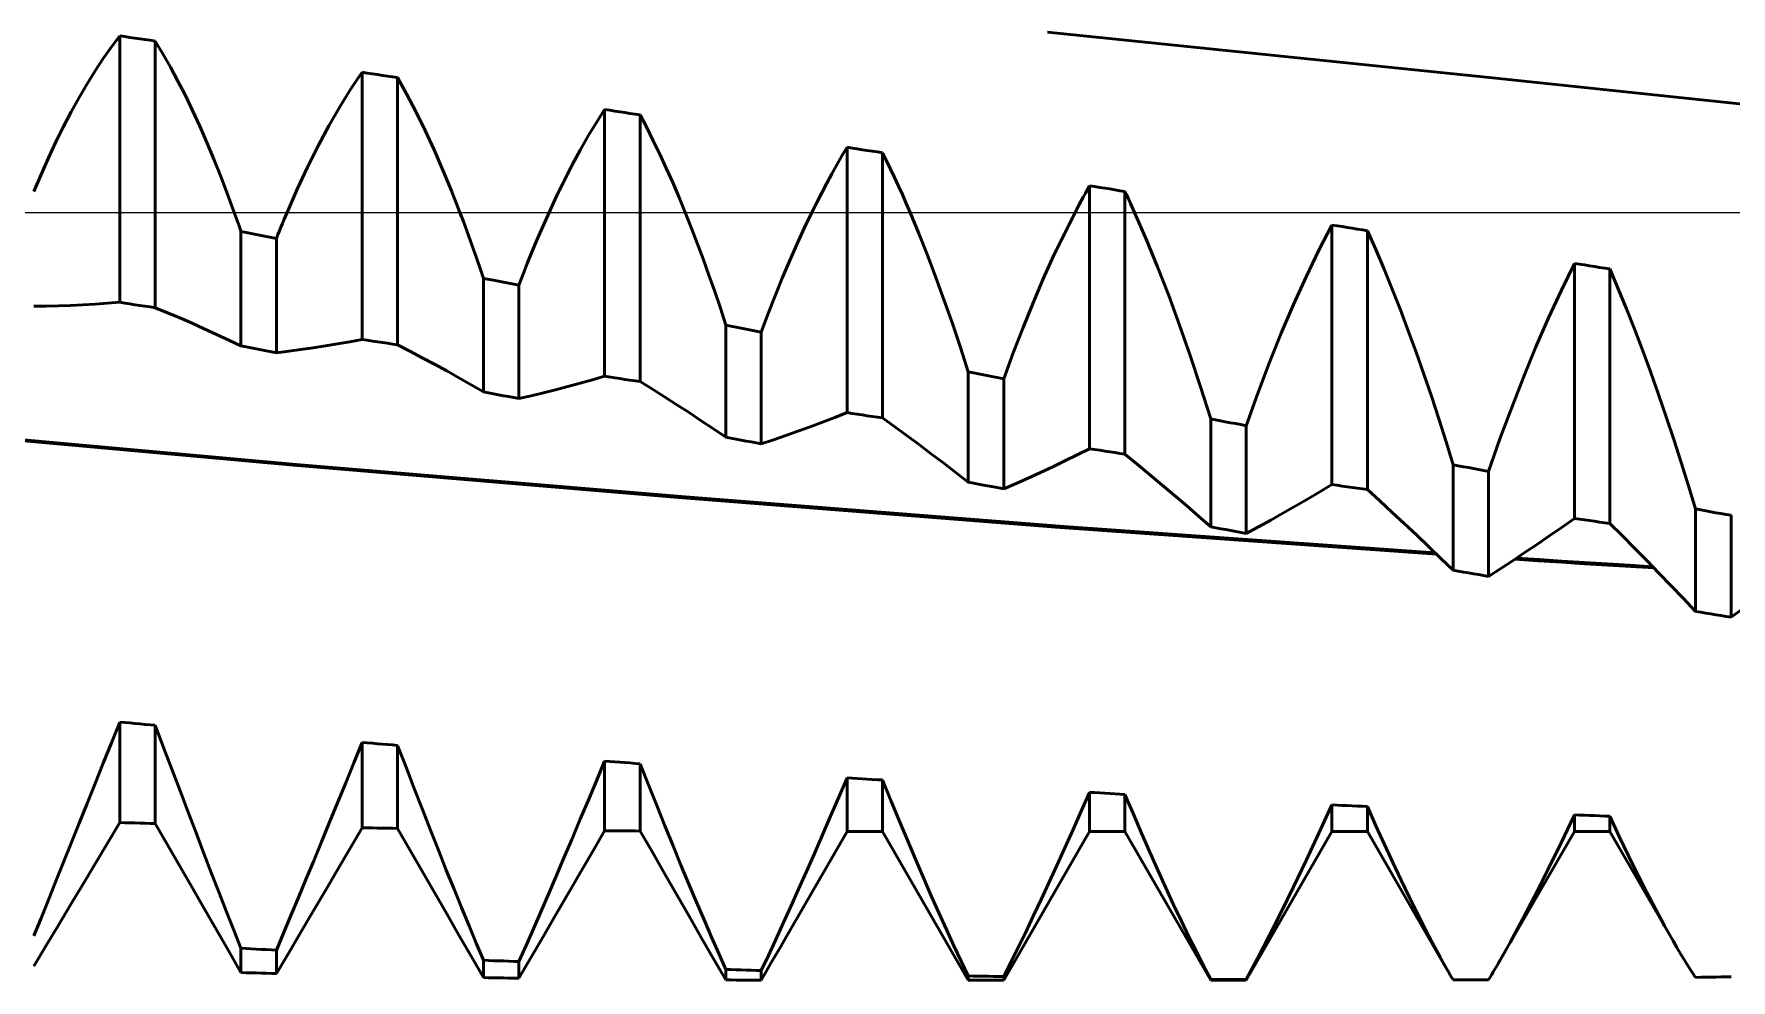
# Model space of a CAD drawing. Header units: millimetres. Extents: x -65 to 52, y -38 to 52.
# Drawn here: x 16.97 to 27.47, y -4.75 to 1.1 of the extents above; entities that cross this region are included whole.
import ezdxf

# ---------------------------------------------------------------- set-up
doc = ezdxf.new("R2010")
doc.units = ezdxf.units.MM
doc.header["$LTSCALE"] = 5.3
doc.linetypes.add('LONGDASH_DASH', pattern=[0.85, 0.4, -0.2, 0.05, -0.2])
for name, color, linetype in [('1', 4, 'CONTINUOUS'), ('4', 2, 'LONGDASH_DASH'), ('NOCUT', 7, 'CONTINUOUS'), ('SK4', 2, 'LONGDASH_DASH')]:
    doc.layers.add(name, color=color, linetype=linetype)

msp = doc.modelspace()

# ---------------------------------------------------------------- linework, layer by layer
at = {"layer": '1', "color": 4, "linetype": 'CONTINUOUS', "lineweight": 50}
for p, q in [((17.449, 1.024), (17.5, 1.093)), ((17.531, 1.088), (17.5, 1.093)), ((17.5, -0.556), (17.5, 1.093)), ((17.563, 1.083), (17.531, 1.088)), ((17.594, 1.079), (17.563, 1.083)), ((17.625, 1.074), (17.594, 1.079)), ((17.656, 1.069), (17.625, 1.074)), ((17.688, 1.065), (17.656, 1.069)), ((17.719, 1.06), (17.688, 1.065)), ((17.766, 0.982), (17.719, 1.06)), ((17.719, -0.59), (17.719, 1.06)), ((25.973, 0.834), (23.239, 1.116)), ((17.347, 0.876), (17.398, 0.952)), ((17.398, 0.952), (17.449, 1.024)), ((17.813, 0.899), (17.766, 0.982)), ((17.298, 0.796), (17.347, 0.876)), ((17.86, 0.813), (17.813, 0.899)), ((18.93, 0.764), (19, 0.867)), ((19.031, 0.862), (19, 0.867)), ((19, -0.786), (19, 0.867)), ((19.063, 0.857), (19.031, 0.862)), ((19.094, 0.853), (19.063, 0.857)), ((19.125, 0.848), (19.094, 0.853)), ((19.156, 0.843), (19.125, 0.848)), ((19.188, 0.838), (19.156, 0.843)), ((17.248, 0.711), (17.298, 0.796)), ((17.906, 0.723), (17.86, 0.813)), ((18.861, 0.653), (18.93, 0.764)), ((19.219, 0.834), (19.188, 0.838)), ((19.277, 0.73), (19.219, 0.834)), ((19.219, -0.819), (19.219, 0.834)), ((28.706, 0.549), (25.973, 0.834)), ((17.2, 0.623), (17.248, 0.711)), ((17.951, 0.63), (17.906, 0.723)), ((18.793, 0.536), (18.861, 0.653)), ((19.334, 0.621), (19.277, 0.73)), ((20.449, 0.557), (20.5, 0.637)), ((20.531, 0.632), (20.5, 0.637)), ((20.5, -1.014), (20.5, 0.637)), ((20.563, 0.627), (20.531, 0.632)), ((17.105, 0.436), (17.152, 0.532)), ((17.152, 0.532), (17.2, 0.623)), ((17.996, 0.533), (17.951, 0.63)), ((18.039, 0.432), (17.996, 0.533)), ((18.727, 0.412), (18.793, 0.536)), ((19.39, 0.507), (19.334, 0.621)), ((20.399, 0.473), (20.449, 0.557)), ((20.594, 0.623), (20.563, 0.627)), ((20.625, 0.618), (20.594, 0.623)), ((20.656, 0.613), (20.625, 0.618)), ((20.688, 0.608), (20.656, 0.613)), ((20.719, 0.603), (20.688, 0.608)), ((20.76, 0.525), (20.719, 0.603)), ((20.719, -1.047), (20.719, 0.603)), ((17.059, 0.337), (17.105, 0.436)), ((18.083, 0.329), (18.039, 0.432)), ((19.445, 0.387), (19.39, 0.507)), ((20.349, 0.385), (20.399, 0.473)), ((20.801, 0.444), (20.76, 0.525)), ((20.841, 0.36), (20.801, 0.444)), ((17.014, 0.235), (17.059, 0.337)), ((18.125, 0.222), (18.083, 0.329)), ((18.661, 0.281), (18.727, 0.412)), ((19.499, 0.262), (19.445, 0.387)), ((20.3, 0.294), (20.349, 0.385)), ((20.881, 0.274), (20.841, 0.36)), ((21.936, 0.295), (21.968, 0.35)), ((21.968, 0.35), (22, 0.403)), ((22.031, 0.398), (22, 0.403)), ((22, -1.239), (22, 0.403)), ((22.063, 0.393), (22.031, 0.398)), ((22.094, 0.388), (22.063, 0.393)), ((22.125, 0.383), (22.094, 0.388)), ((22.156, 0.379), (22.125, 0.383)), ((22.188, 0.374), (22.156, 0.379)), ((22.219, 0.369), (22.188, 0.374)), ((22.244, 0.319), (22.219, 0.369)), ((22.219, -1.272), (22.219, 0.369)), ((22.268, 0.268), (22.244, 0.319)), ((16.969, 0.129), (17.014, 0.235)), ((18.167, 0.113), (18.125, 0.222)), ((18.597, 0.144), (18.661, 0.281)), ((19.552, 0.133), (19.499, 0.262)), ((20.251, 0.199), (20.3, 0.294)), ((20.921, 0.185), (20.881, 0.274)), ((21.874, 0.181), (21.905, 0.238)), ((21.905, 0.238), (21.936, 0.295)), ((22.293, 0.216), (22.268, 0.268)), ((22.317, 0.163), (22.293, 0.216)), ((18.208, 0), (18.167, 0.113)), ((18.535, 0), (18.597, 0.144)), ((19.605, 0), (19.552, 0.133)), ((20.203, 0.101), (20.251, 0.199)), ((20.96, 0.093), (20.921, 0.185)), ((21.812, 0.062), (21.843, 0.122)), ((21.843, 0.122), (21.874, 0.181)), ((22.342, 0.11), (22.317, 0.163)), ((22.366, 0.055), (22.342, 0.11)), ((23.461, 0.095), (23.474, 0.119)), ((23.474, 0.119), (23.487, 0.142)), ((23.487, 0.142), (23.5, 0.165)), ((23.531, 0.16), (23.5, 0.165)), ((23.5, -1.463), (23.5, 0.165)), ((23.563, 0.155), (23.531, 0.16)), ((23.594, 0.15), (23.563, 0.155)), ((23.625, 0.145), (23.594, 0.15)), ((23.656, 0.139), (23.625, 0.145)), ((23.688, 0.134), (23.656, 0.139)), ((23.719, 0.129), (23.688, 0.134)), ((23.728, 0.111), (23.719, 0.129)), ((23.719, -1.496), (23.719, 0.129)), ((23.736, 0.093), (23.728, 0.111)), ((18.214, -0.017), (18.208, 0)), ((18.525, -0.023), (18.535, 0)), ((19.626, -0.056), (19.605, 0)), ((20.129, -0.061), (20.156, 0)), ((20.156, 0), (20.203, 0.101)), ((20.998, 0), (20.96, 0.093)), ((21.036, -0.094), (20.998, 0)), ((21.735, -0.097), (21.782, 0)), ((21.782, 0), (21.812, 0.062)), ((22.39, 0), (22.366, 0.055)), ((22.444, -0.13), (22.39, 0)), ((23.344, -0.132), (23.411, 0)), ((23.411, 0), (23.423, 0.024)), ((23.423, 0.024), (23.436, 0.048)), ((23.436, 0.048), (23.449, 0.072)), ((23.449, 0.072), (23.461, 0.095)), ((23.745, 0.075), (23.736, 0.093)), ((23.753, 0.056), (23.745, 0.075)), ((23.762, 0.037), (23.753, 0.056)), ((23.77, 0.019), (23.762, 0.037)), ((23.779, 0), (23.77, 0.019)), ((23.851, -0.165), (23.779, 0)), ((18.22, -0.034), (18.214, -0.017)), ((18.226, -0.05), (18.22, -0.034)), ((18.232, -0.067), (18.226, -0.05)), ((18.238, -0.084), (18.232, -0.067)), ((18.244, -0.101), (18.238, -0.084)), ((18.25, -0.118), (18.244, -0.101)), ((18.488, -0.114), (18.497, -0.091)), ((18.497, -0.091), (18.506, -0.068)), ((18.506, -0.068), (18.516, -0.045)), ((18.516, -0.045), (18.525, -0.023)), ((19.647, -0.113), (19.626, -0.056)), ((20.101, -0.124), (20.129, -0.061)), ((21.073, -0.19), (21.036, -0.094)), ((21.689, -0.198), (21.735, -0.097)), ((24.919, -0.234), (25, -0.078)), ((25.031, -0.083), (25, -0.078)), ((25, -1.684), (25, -0.078)), ((25.063, -0.088), (25.031, -0.083)), ((25.094, -0.093), (25.063, -0.088)), ((25.125, -0.098), (25.094, -0.093)), ((25.156, -0.103), (25.125, -0.098)), ((25.188, -0.108), (25.156, -0.103)), ((18.281, -0.124), (18.25, -0.118)), ((18.25, -0.826), (18.25, -0.118)), ((18.313, -0.131), (18.281, -0.124)), ((18.344, -0.137), (18.313, -0.131)), ((18.375, -0.143), (18.344, -0.137)), ((18.406, -0.149), (18.375, -0.143)), ((18.438, -0.155), (18.406, -0.149)), ((18.469, -0.161), (18.438, -0.155)), ((18.469, -0.161), (18.478, -0.137)), ((18.469, -0.868), (18.469, -0.161)), ((18.478, -0.137), (18.488, -0.114)), ((19.668, -0.171), (19.647, -0.113)), ((19.689, -0.229), (19.668, -0.171)), ((20.048, -0.251), (20.074, -0.187)), ((20.074, -0.187), (20.101, -0.124)), ((21.109, -0.288), (21.073, -0.19)), ((21.643, -0.301), (21.689, -0.198)), ((22.497, -0.264), (22.444, -0.13)), ((23.278, -0.269), (23.344, -0.132)), ((23.921, -0.336), (23.851, -0.165)), ((25.219, -0.113), (25.188, -0.108)), ((25.271, -0.23), (25.219, -0.113)), ((25.219, -1.715), (25.219, -0.113)), ((19.709, -0.288), (19.689, -0.229)), ((19.73, -0.348), (19.709, -0.288)), ((20.021, -0.317), (20.048, -0.251)), ((21.145, -0.388), (21.109, -0.288)), ((21.599, -0.407), (21.643, -0.301)), ((22.55, -0.402), (22.497, -0.264)), ((23.214, -0.411), (23.278, -0.269)), ((24.84, -0.398), (24.919, -0.234)), ((25.322, -0.351), (25.271, -0.23)), ((19.75, -0.408), (19.73, -0.348)), ((19.813, -0.42), (19.75, -0.408)), ((19.75, -1.11), (19.75, -0.408)), ((19.969, -0.45), (19.995, -0.383)), ((19.995, -0.383), (20.021, -0.317)), ((21.181, -0.489), (21.145, -0.388)), ((21.555, -0.516), (21.599, -0.407)), ((22.601, -0.544), (22.55, -0.402)), ((23.151, -0.559), (23.214, -0.411)), ((23.99, -0.514), (23.921, -0.336)), ((24.762, -0.57), (24.84, -0.398)), ((25.373, -0.475), (25.322, -0.351)), ((26.419, -0.481), (26.5, -0.316)), ((26.531, -0.321), (26.5, -0.316)), ((26.5, -1.894), (26.5, -0.316)), ((26.563, -0.325), (26.531, -0.321)), ((26.594, -0.33), (26.563, -0.325)), ((26.625, -0.335), (26.594, -0.33)), ((26.656, -0.34), (26.625, -0.335)), ((26.688, -0.345), (26.656, -0.34)), ((26.719, -0.35), (26.688, -0.345)), ((26.771, -0.472), (26.719, -0.35)), ((26.719, -1.924), (26.719, -0.35)), ((19.844, -0.426), (19.813, -0.42)), ((19.875, -0.432), (19.844, -0.426)), ((19.906, -0.438), (19.875, -0.432)), ((19.938, -0.444), (19.906, -0.438)), ((19.969, -0.45), (19.938, -0.444)), ((19.969, -1.151), (19.969, -0.45)), ((21.216, -0.593), (21.181, -0.489)), ((21.512, -0.626), (21.555, -0.516)), ((24.057, -0.698), (23.99, -0.514)), ((25.423, -0.603), (25.373, -0.475)), ((26.34, -0.652), (26.419, -0.481)), ((26.822, -0.597), (26.771, -0.472)), ((16.969, -0.581), (17.045, -0.58)), ((17.045, -0.58), (17.121, -0.578)), ((17.121, -0.578), (17.196, -0.575)), ((17.196, -0.575), (17.272, -0.572)), ((17.272, -0.572), (17.348, -0.567)), ((17.348, -0.567), (17.424, -0.562)), ((17.424, -0.562), (17.5, -0.556)), ((17.531, -0.561), (17.5, -0.556)), ((17.563, -0.566), (17.531, -0.561)), ((17.594, -0.571), (17.563, -0.566)), ((17.625, -0.575), (17.594, -0.571)), ((17.656, -0.58), (17.625, -0.575)), ((17.688, -0.585), (17.656, -0.58)), ((17.719, -0.59), (17.688, -0.585)), ((17.795, -0.621), (17.719, -0.59)), ((17.871, -0.653), (17.795, -0.621)), ((21.25, -0.697), (21.216, -0.593)), ((21.469, -0.74), (21.512, -0.626)), ((22.652, -0.688), (22.601, -0.544)), ((23.089, -0.712), (23.151, -0.559)), ((24.686, -0.748), (24.762, -0.57)), ((25.472, -0.733), (25.423, -0.603)), ((26.873, -0.726), (26.822, -0.597)), ((17.947, -0.686), (17.871, -0.653)), ((18.023, -0.72), (17.947, -0.686)), ((18.098, -0.755), (18.023, -0.72)), ((21.281, -0.703), (21.25, -0.697)), ((21.25, -1.391), (21.25, -0.697)), ((21.313, -0.71), (21.281, -0.703)), ((21.344, -0.716), (21.313, -0.71)), ((21.375, -0.722), (21.344, -0.716)), ((21.406, -0.728), (21.375, -0.722)), ((21.438, -0.734), (21.406, -0.728)), ((21.469, -0.74), (21.438, -0.734)), ((22.701, -0.836), (22.652, -0.688)), ((23.028, -0.869), (23.089, -0.712)), ((24.123, -0.886), (24.057, -0.698)), ((25.52, -0.865), (25.472, -0.733)), ((26.262, -0.831), (26.34, -0.652)), ((26.923, -0.857), (26.873, -0.726)), ((18.174, -0.79), (18.098, -0.755)), ((18.25, -0.826), (18.174, -0.79)), ((18.281, -0.832), (18.25, -0.826)), ((18.313, -0.838), (18.281, -0.832)), ((18.344, -0.844), (18.313, -0.838)), ((18.621, -0.848), (18.696, -0.838)), ((18.696, -0.838), (18.772, -0.826)), ((18.772, -0.826), (18.848, -0.813)), ((18.848, -0.813), (18.924, -0.8)), ((18.924, -0.8), (19, -0.786)), ((19.031, -0.791), (19, -0.786)), ((19.063, -0.796), (19.031, -0.791)), ((19.094, -0.8), (19.063, -0.796)), ((19.125, -0.805), (19.094, -0.8)), ((19.156, -0.81), (19.125, -0.805)), ((19.188, -0.815), (19.156, -0.81)), ((19.219, -0.819), (19.188, -0.815)), ((19.295, -0.859), (19.219, -0.819)), ((21.469, -1.432), (21.469, -0.74)), ((22.75, -0.987), (22.701, -0.836)), ((24.612, -0.933), (24.686, -0.748)), ((26.186, -1.016), (26.262, -0.831)), ((18.375, -0.85), (18.344, -0.844)), ((18.406, -0.856), (18.375, -0.85)), ((18.438, -0.862), (18.406, -0.856)), ((18.469, -0.868), (18.438, -0.862)), ((18.469, -0.868), (18.545, -0.859)), ((18.545, -0.859), (18.621, -0.848)), ((19.371, -0.899), (19.295, -0.859)), ((19.447, -0.939), (19.371, -0.899)), ((19.523, -0.981), (19.447, -0.939)), ((22.969, -1.03), (23.028, -0.869)), ((24.187, -1.08), (24.123, -0.886)), ((24.539, -1.124), (24.612, -0.933)), ((25.568, -1.001), (25.52, -0.865)), ((26.972, -0.991), (26.923, -0.857)), ((19.598, -1.023), (19.523, -0.981)), ((19.674, -1.066), (19.598, -1.023)), ((20.348, -1.057), (20.424, -1.036)), ((20.424, -1.036), (20.5, -1.014)), ((20.563, -1.023), (20.5, -1.014)), ((20.594, -1.028), (20.563, -1.023)), ((20.625, -1.033), (20.594, -1.028)), ((20.656, -1.037), (20.625, -1.033)), ((20.688, -1.042), (20.656, -1.037)), ((20.719, -1.047), (20.688, -1.042)), ((20.795, -1.094), (20.719, -1.047)), ((22.781, -0.993), (22.75, -0.987)), ((22.75, -1.67), (22.75, -0.987)), ((22.813, -0.999), (22.781, -0.993)), ((22.844, -1.005), (22.813, -0.999)), ((22.906, -1.017), (22.844, -1.005)), ((22.938, -1.023), (22.906, -1.017)), ((22.969, -1.03), (22.938, -1.023)), ((22.969, -1.71), (22.969, -1.03)), ((25.615, -1.138), (25.568, -1.001)), ((26.112, -1.207), (26.186, -1.016)), ((27.02, -1.127), (26.972, -0.991)), ((19.75, -1.11), (19.674, -1.066)), ((19.781, -1.116), (19.75, -1.11)), ((19.813, -1.122), (19.781, -1.116)), ((19.844, -1.128), (19.813, -1.122)), ((19.875, -1.134), (19.844, -1.128)), ((19.906, -1.14), (19.875, -1.134)), ((19.938, -1.145), (19.906, -1.14)), ((19.969, -1.151), (19.938, -1.145)), ((19.969, -1.151), (20.045, -1.134)), ((20.045, -1.134), (20.121, -1.116)), ((20.121, -1.116), (20.196, -1.097)), ((20.196, -1.097), (20.272, -1.077)), ((20.272, -1.077), (20.348, -1.057)), ((20.871, -1.141), (20.795, -1.094)), ((20.947, -1.19), (20.871, -1.141)), ((24.25, -1.277), (24.187, -1.08)), ((24.469, -1.32), (24.539, -1.124)), ((25.661, -1.277), (25.615, -1.138)), ((27.068, -1.265), (27.02, -1.127)), ((21.023, -1.239), (20.947, -1.19)), ((21.098, -1.289), (21.023, -1.239)), ((21.924, -1.269), (22, -1.239)), ((22.031, -1.244), (22, -1.239)), ((22.063, -1.249), (22.031, -1.244)), ((22.094, -1.253), (22.063, -1.249)), ((22.125, -1.258), (22.094, -1.253)), ((22.156, -1.263), (22.125, -1.258)), ((26.039, -1.402), (26.112, -1.207)), ((18.594, -1.559), (16.184, -1.342)), ((18.573, -1.564), (16.216, -1.351)), ((21.174, -1.34), (21.098, -1.289)), ((21.25, -1.391), (21.174, -1.34)), ((21.621, -1.381), (21.696, -1.354)), ((21.696, -1.354), (21.772, -1.327)), ((21.772, -1.327), (21.848, -1.298)), ((21.848, -1.298), (21.924, -1.269)), ((22.188, -1.267), (22.156, -1.263)), ((22.219, -1.272), (22.188, -1.267)), ((22.295, -1.327), (22.219, -1.272)), ((22.371, -1.382), (22.295, -1.327)), ((24.28, -1.283), (24.25, -1.277)), ((24.25, -1.946), (24.25, -1.277)), ((24.31, -1.289), (24.28, -1.283)), ((24.34, -1.295), (24.31, -1.289)), ((24.372, -1.301), (24.34, -1.295)), ((24.404, -1.307), (24.372, -1.301)), ((24.436, -1.313), (24.404, -1.307)), ((24.469, -1.32), (24.436, -1.313)), ((24.469, -1.986), (24.469, -1.32)), ((25.706, -1.419), (25.661, -1.277)), ((27.115, -1.405), (27.068, -1.265)), ((21.281, -1.397), (21.25, -1.391)), ((21.313, -1.403), (21.281, -1.397)), ((21.344, -1.409), (21.313, -1.403)), ((21.375, -1.415), (21.344, -1.409)), ((21.406, -1.42), (21.375, -1.415)), ((21.438, -1.426), (21.406, -1.42)), ((21.469, -1.432), (21.438, -1.426)), ((21.469, -1.432), (21.545, -1.407)), ((21.545, -1.407), (21.621, -1.381)), ((22.447, -1.438), (22.371, -1.382)), ((22.523, -1.495), (22.447, -1.438)), ((23.424, -1.501), (23.5, -1.463)), ((23.531, -1.468), (23.5, -1.463)), ((23.563, -1.472), (23.531, -1.468)), ((25.75, -1.562), (25.706, -1.419)), ((25.969, -1.603), (26.039, -1.402)), ((27.161, -1.547), (27.115, -1.405)), ((20.931, -1.762), (18.573, -1.564)), ((21.001, -1.76), (18.594, -1.559)), ((22.598, -1.552), (22.523, -1.495)), ((22.674, -1.611), (22.598, -1.552)), ((23.196, -1.609), (23.272, -1.574)), ((23.272, -1.574), (23.348, -1.538)), ((23.348, -1.538), (23.424, -1.501)), ((23.594, -1.477), (23.563, -1.472)), ((23.625, -1.482), (23.594, -1.477)), ((23.656, -1.486), (23.625, -1.482)), ((23.688, -1.491), (23.656, -1.486)), ((23.719, -1.496), (23.688, -1.491)), ((23.795, -1.558), (23.719, -1.496)), ((23.871, -1.621), (23.795, -1.558)), ((25.781, -1.568), (25.75, -1.562)), ((25.75, -2.214), (25.75, -1.562)), ((25.813, -1.574), (25.781, -1.568)), ((25.844, -1.579), (25.813, -1.574)), ((27.206, -1.691), (27.161, -1.547)), ((22.75, -1.67), (22.674, -1.611)), ((22.781, -1.676), (22.75, -1.67)), ((22.813, -1.681), (22.781, -1.676)), ((22.969, -1.71), (23.045, -1.677)), ((23.045, -1.677), (23.121, -1.644)), ((23.121, -1.644), (23.196, -1.609)), ((23.947, -1.685), (23.871, -1.621)), ((25.875, -1.585), (25.844, -1.579)), ((25.906, -1.591), (25.875, -1.585)), ((25.938, -1.597), (25.906, -1.591)), ((25.969, -1.603), (25.938, -1.597)), ((25.969, -2.252), (25.969, -1.603)), ((23.289, -1.947), (20.931, -1.762)), ((23.342, -1.943), (21.001, -1.76)), ((22.844, -1.687), (22.813, -1.681)), ((22.906, -1.699), (22.844, -1.687)), ((22.938, -1.705), (22.906, -1.699)), ((22.969, -1.71), (22.938, -1.705)), ((24.023, -1.749), (23.947, -1.685)), ((24.099, -1.814), (24.023, -1.749)), ((24.772, -1.818), (24.848, -1.774)), ((24.848, -1.774), (24.924, -1.729)), ((24.924, -1.729), (25, -1.684)), ((25.031, -1.688), (25, -1.684)), ((25.063, -1.693), (25.031, -1.688)), ((25.094, -1.697), (25.063, -1.693)), ((25.125, -1.702), (25.094, -1.697)), ((25.156, -1.706), (25.125, -1.702)), ((25.188, -1.711), (25.156, -1.706)), ((25.219, -1.715), (25.188, -1.711)), ((25.295, -1.784), (25.219, -1.715)), ((25.371, -1.854), (25.295, -1.784)), ((27.25, -1.835), (27.206, -1.691)), ((24.174, -1.88), (24.099, -1.814)), ((24.25, -1.946), (24.174, -1.88)), ((24.621, -1.904), (24.696, -1.861)), ((24.696, -1.861), (24.772, -1.818)), ((25.447, -1.925), (25.371, -1.854)), ((27.281, -1.841), (27.25, -1.835)), ((27.25, -2.469), (27.25, -1.835)), ((27.313, -1.846), (27.281, -1.841)), ((27.344, -1.852), (27.313, -1.846)), ((27.375, -1.858), (27.344, -1.852)), ((27.406, -1.863), (27.375, -1.858)), ((27.438, -1.869), (27.406, -1.863)), ((27.469, -1.874), (27.438, -1.869)), ((27.469, -2.505), (27.469, -1.874)), ((25.647, -2.115), (23.289, -1.947)), ((25.638, -2.106), (23.342, -1.943)), ((24.281, -1.952), (24.25, -1.946)), ((24.312, -1.957), (24.281, -1.952)), ((24.344, -1.963), (24.312, -1.957)), ((24.375, -1.969), (24.344, -1.963)), ((24.406, -1.975), (24.375, -1.969)), ((24.438, -1.98), (24.406, -1.975)), ((24.469, -1.986), (24.438, -1.98)), ((24.469, -1.986), (24.545, -1.945)), ((24.545, -1.945), (24.621, -1.904)), ((25.523, -1.996), (25.447, -1.925)), ((26.348, -2), (26.424, -1.948)), ((26.424, -1.948), (26.5, -1.894)), ((26.531, -1.899), (26.5, -1.894)), ((26.563, -1.903), (26.531, -1.899)), ((26.594, -1.907), (26.563, -1.903)), ((26.625, -1.911), (26.594, -1.907)), ((26.656, -1.916), (26.625, -1.911)), ((26.688, -1.92), (26.656, -1.916)), ((26.719, -1.924), (26.688, -1.92)), ((26.795, -2), (26.719, -1.924)), ((25.598, -2.068), (25.523, -1.996)), ((25.674, -2.141), (25.598, -2.068)), ((26.196, -2.103), (26.272, -2.052)), ((26.272, -2.052), (26.348, -2)), ((26.871, -2.077), (26.795, -2)), ((26.947, -2.154), (26.871, -2.077)), ((25.75, -2.214), (25.674, -2.141)), ((25.969, -2.252), (26.045, -2.203)), ((26.045, -2.203), (26.121, -2.154)), ((26.121, -2.154), (26.196, -2.103)), ((26.275, -2.155), (26.132, -2.146)), ((26.283, -2.148), (26.143, -2.139)), ((26.419, -2.165), (26.275, -2.155)), ((26.423, -2.157), (26.283, -2.148)), ((26.562, -2.174), (26.419, -2.165)), ((26.563, -2.166), (26.423, -2.157)), ((26.705, -2.182), (26.562, -2.174)), ((26.703, -2.174), (26.563, -2.166)), ((26.843, -2.183), (26.703, -2.174)), ((26.849, -2.191), (26.705, -2.182)), ((26.984, -2.192), (26.843, -2.183)), ((26.992, -2.2), (26.849, -2.191)), ((27.023, -2.232), (26.947, -2.154)), ((25.781, -2.22), (25.75, -2.214)), ((25.813, -2.225), (25.781, -2.22)), ((25.844, -2.231), (25.813, -2.225)), ((25.875, -2.236), (25.844, -2.231)), ((25.906, -2.241), (25.875, -2.236)), ((25.938, -2.247), (25.906, -2.241)), ((25.969, -2.252), (25.938, -2.247)), ((27.098, -2.31), (27.023, -2.232)), ((27.174, -2.389), (27.098, -2.31)), ((27.25, -2.469), (27.174, -2.389)), ((27.281, -2.474), (27.25, -2.469)), ((27.313, -2.479), (27.281, -2.474)), ((27.344, -2.484), (27.313, -2.479)), ((27.375, -2.49), (27.344, -2.484)), ((27.406, -2.495), (27.375, -2.49)), ((27.438, -2.5), (27.406, -2.495)), ((27.469, -2.505), (27.438, -2.5)), ((27.469, -2.505), (27.545, -2.448)), ((17.449, -3.282), (17.5, -3.154)), ((17.531, -3.157), (17.5, -3.154)), ((17.5, -3.776), (17.5, -3.154)), ((17.563, -3.159), (17.531, -3.157)), ((17.594, -3.162), (17.563, -3.159)), ((17.625, -3.165), (17.594, -3.162)), ((17.656, -3.168), (17.625, -3.165)), ((17.688, -3.17), (17.656, -3.168)), ((17.719, -3.173), (17.688, -3.17)), ((17.771, -3.31), (17.719, -3.173)), ((17.719, -3.782), (17.719, -3.173)), ((17.398, -3.408), (17.449, -3.282)), ((17.822, -3.446), (17.771, -3.31)), ((18.949, -3.406), (19, -3.28)), ((19.031, -3.283), (19, -3.28)), ((19, -3.808), (19, -3.28)), ((19.063, -3.285), (19.031, -3.283)), ((19.094, -3.288), (19.063, -3.285)), ((19.125, -3.29), (19.094, -3.288)), ((19.156, -3.293), (19.125, -3.29)), ((19.188, -3.295), (19.156, -3.293)), ((19.219, -3.298), (19.188, -3.295)), ((19.271, -3.432), (19.219, -3.298)), ((19.219, -3.812), (19.219, -3.298)), ((17.347, -3.534), (17.398, -3.408)), ((17.873, -3.58), (17.822, -3.446)), ((18.898, -3.53), (18.949, -3.406)), ((19.322, -3.564), (19.271, -3.432)), ((20.449, -3.518), (20.5, -3.395)), ((20.531, -3.397), (20.5, -3.395)), ((20.5, -3.826), (20.5, -3.395)), ((20.563, -3.4), (20.531, -3.397)), ((20.594, -3.402), (20.563, -3.4)), ((20.625, -3.404), (20.594, -3.402)), ((20.656, -3.406), (20.625, -3.404)), ((20.688, -3.409), (20.656, -3.406)), ((20.719, -3.411), (20.688, -3.409)), ((20.771, -3.542), (20.719, -3.411)), ((20.719, -3.828), (20.719, -3.411)), ((17.298, -3.658), (17.347, -3.534)), ((18.847, -3.653), (18.898, -3.53)), ((19.373, -3.694), (19.322, -3.564)), ((20.398, -3.64), (20.449, -3.518)), ((20.822, -3.67), (20.771, -3.542)), ((21.949, -3.618), (22, -3.498)), ((22.031, -3.5), (22, -3.498)), ((22, -3.83), (22, -3.498)), ((22.063, -3.502), (22.031, -3.5)), ((22.094, -3.504), (22.063, -3.502)), ((22.125, -3.506), (22.094, -3.504)), ((22.156, -3.508), (22.125, -3.506)), ((22.188, -3.51), (22.156, -3.508)), ((22.219, -3.512), (22.188, -3.51)), ((22.271, -3.639), (22.219, -3.512)), ((22.219, -3.83), (22.219, -3.512)), ((17.248, -3.78), (17.298, -3.658)), ((17.923, -3.711), (17.873, -3.58)), ((18.798, -3.774), (18.847, -3.653)), ((20.347, -3.759), (20.398, -3.64)), ((20.873, -3.796), (20.822, -3.67)), ((21.898, -3.736), (21.949, -3.618)), ((22.322, -3.763), (22.271, -3.639)), ((23.449, -3.705), (23.5, -3.589)), ((23.531, -3.59), (23.5, -3.589)), ((23.5, -3.83), (23.5, -3.589)), ((23.563, -3.592), (23.531, -3.59)), ((23.594, -3.594), (23.563, -3.592)), ((23.625, -3.596), (23.594, -3.594)), ((23.656, -3.597), (23.625, -3.596)), ((23.688, -3.599), (23.656, -3.597)), ((23.719, -3.601), (23.688, -3.599)), ((23.771, -3.723), (23.719, -3.601)), ((23.719, -3.83), (23.719, -3.601)), ((24.919, -3.841), (25, -3.666)), ((25.031, -3.667), (25, -3.666)), ((25, -3.83), (25, -3.666)), ((25.063, -3.669), (25.031, -3.667)), ((25.094, -3.67), (25.063, -3.669)), ((25.125, -3.672), (25.094, -3.67)), ((25.156, -3.673), (25.125, -3.672)), ((25.188, -3.675), (25.156, -3.673)), ((25.219, -3.676), (25.188, -3.675)), ((17.424, -3.903), (17.5, -3.776)), ((17.531, -3.777), (17.5, -3.776)), ((17.563, -3.778), (17.531, -3.777)), ((17.594, -3.778), (17.563, -3.778)), ((17.625, -3.779), (17.594, -3.778)), ((17.656, -3.78), (17.625, -3.779)), ((17.972, -3.84), (17.923, -3.711)), ((18.748, -3.894), (18.798, -3.774)), ((19.423, -3.822), (19.373, -3.694)), ((20.298, -3.877), (20.347, -3.759)), ((21.847, -3.852), (21.898, -3.736)), ((22.373, -3.884), (22.322, -3.763)), ((23.398, -3.819), (23.449, -3.705)), ((23.822, -3.842), (23.771, -3.723)), ((25.272, -3.795), (25.219, -3.676)), ((25.219, -3.83), (25.219, -3.676)), ((26.417, -3.901), (26.5, -3.728)), ((26.531, -3.729), (26.5, -3.728)), ((26.5, -3.83), (26.5, -3.728)), ((26.563, -3.73), (26.531, -3.729)), ((26.594, -3.731), (26.563, -3.73)), ((26.625, -3.732), (26.594, -3.731)), ((26.656, -3.734), (26.625, -3.732)), ((26.688, -3.735), (26.656, -3.734)), ((26.719, -3.736), (26.688, -3.735)), ((26.777, -3.861), (26.719, -3.736)), ((26.719, -3.83), (26.719, -3.736)), ((17.2, -3.902), (17.248, -3.78)), ((17.688, -3.781), (17.656, -3.78)), ((17.719, -3.782), (17.688, -3.781)), ((17.795, -3.913), (17.719, -3.782)), ((18.02, -3.967), (17.972, -3.84)), ((18.924, -3.937), (19, -3.808)), ((19.031, -3.809), (19, -3.808)), ((19.063, -3.809), (19.031, -3.809)), ((19.094, -3.81), (19.063, -3.809)), ((19.125, -3.81), (19.094, -3.81)), ((19.156, -3.811), (19.125, -3.81)), ((19.188, -3.811), (19.156, -3.811)), ((19.219, -3.812), (19.188, -3.811)), ((19.295, -3.944), (19.219, -3.812)), ((19.472, -3.947), (19.423, -3.822)), ((20.248, -3.993), (20.298, -3.877)), ((20.424, -3.957), (20.5, -3.826)), ((20.531, -3.826), (20.5, -3.826)), ((20.563, -3.827), (20.531, -3.826)), ((20.594, -3.827), (20.563, -3.827)), ((20.625, -3.827), (20.594, -3.827)), ((20.656, -3.827), (20.625, -3.827)), ((20.688, -3.827), (20.656, -3.827)), ((20.719, -3.828), (20.688, -3.827)), ((20.795, -3.959), (20.719, -3.828)), ((20.923, -3.919), (20.873, -3.796)), ((21.65, -4.437), (22, -3.83)), ((21.798, -3.966), (21.847, -3.852)), ((22, -3.83), (22.219, -3.83)), ((22.75, -4.75), (22.219, -3.83)), ((22.423, -4.002), (22.373, -3.884)), ((22.969, -4.75), (23.5, -3.83)), ((23.347, -3.931), (23.398, -3.819)), ((23.5, -3.83), (23.719, -3.83)), ((24.25, -4.75), (23.719, -3.83)), ((23.873, -3.958), (23.822, -3.842)), ((24.469, -4.75), (25, -3.83)), ((24.84, -4.011), (24.919, -3.841)), ((25, -3.83), (25.219, -3.83)), ((25.715, -4.69), (25.219, -3.83)), ((25.324, -3.911), (25.272, -3.795)), ((26.027, -4.649), (26.5, -3.83)), ((26.5, -3.83), (26.719, -3.83)), ((27.11, -4.508), (26.719, -3.83)), ((26.835, -3.982), (26.777, -3.861)), ((17.152, -4.021), (17.2, -3.902)), ((17.348, -4.031), (17.424, -3.903)), ((17.871, -4.045), (17.795, -3.913)), ((18.068, -4.09), (18.02, -3.967)), ((18.7, -4.012), (18.748, -3.894)), ((18.848, -4.067), (18.924, -3.937)), ((19.371, -4.076), (19.295, -3.944)), ((19.52, -4.069), (19.472, -3.947)), ((20.348, -4.087), (20.424, -3.957)), ((20.871, -4.091), (20.795, -3.959)), ((20.972, -4.039), (20.923, -3.919)), ((21.748, -4.078), (21.798, -3.966)), ((23.298, -4.041), (23.347, -3.931)), ((23.923, -4.07), (23.873, -3.958)), ((25.376, -4.023), (25.324, -3.911)), ((26.336, -4.067), (26.417, -3.901)), ((26.892, -4.098), (26.835, -3.982)), ((17.105, -4.138), (17.152, -4.021)), ((17.272, -4.158), (17.348, -4.031)), ((17.947, -4.177), (17.871, -4.045)), ((18.115, -4.211), (18.068, -4.09)), ((18.652, -4.127), (18.7, -4.012)), ((18.772, -4.196), (18.848, -4.067)), ((19.447, -4.208), (19.371, -4.076)), ((19.568, -4.187), (19.52, -4.069)), ((20.2, -4.107), (20.248, -3.993)), ((20.272, -4.218), (20.348, -4.087)), ((20.947, -4.223), (20.871, -4.091)), ((21.02, -4.156), (20.972, -4.039)), ((21.7, -4.187), (21.748, -4.078)), ((22.472, -4.117), (22.423, -4.002)), ((23.248, -4.148), (23.298, -4.041)), ((23.972, -4.179), (23.923, -4.07)), ((24.762, -4.174), (24.84, -4.011)), ((25.427, -4.131), (25.376, -4.023)), ((26.256, -4.225), (26.336, -4.067)), ((17.059, -4.253), (17.105, -4.138)), ((17.196, -4.284), (17.272, -4.158)), ((18.023, -4.308), (17.947, -4.177)), ((18.605, -4.24), (18.652, -4.127)), ((18.696, -4.324), (18.772, -4.196)), ((19.615, -4.302), (19.568, -4.187)), ((20.152, -4.218), (20.2, -4.107)), ((21.068, -4.269), (21.02, -4.156)), ((21.652, -4.294), (21.7, -4.187)), ((22.52, -4.228), (22.472, -4.117)), ((23.2, -4.252), (23.248, -4.148)), ((24.02, -4.284), (23.972, -4.179)), ((24.686, -4.329), (24.762, -4.174)), ((25.477, -4.236), (25.427, -4.131)), ((26.948, -4.209), (26.892, -4.098)), ((17.014, -4.366), (17.059, -4.253)), ((17.121, -4.411), (17.196, -4.284)), ((18.161, -4.328), (18.115, -4.211)), ((18.559, -4.351), (18.605, -4.24)), ((19.523, -4.34), (19.447, -4.208)), ((19.661, -4.414), (19.615, -4.302)), ((20.105, -4.327), (20.152, -4.218)), ((20.196, -4.348), (20.272, -4.218)), ((21.023, -4.355), (20.947, -4.223)), ((21.115, -4.378), (21.068, -4.269)), ((21.605, -4.398), (21.652, -4.294)), ((22.568, -4.335), (22.52, -4.228)), ((23.152, -4.354), (23.2, -4.252)), ((24.068, -4.385), (24.02, -4.284)), ((25.526, -4.335), (25.477, -4.236)), ((26.178, -4.376), (26.256, -4.225)), ((27.003, -4.314), (26.948, -4.209)), ((16.969, -4.476), (17.014, -4.366)), ((18.098, -4.44), (18.023, -4.308)), ((18.206, -4.442), (18.161, -4.328)), ((18.514, -4.459), (18.559, -4.351)), ((18.621, -4.453), (18.696, -4.324)), ((19.598, -4.472), (19.523, -4.34)), ((20.059, -4.433), (20.105, -4.327)), ((20.121, -4.479), (20.196, -4.348)), ((21.098, -4.486), (21.023, -4.355)), ((21.161, -4.484), (21.115, -4.378)), ((21.559, -4.499), (21.605, -4.398)), ((22.615, -4.438), (22.568, -4.335)), ((23.105, -4.453), (23.152, -4.354)), ((24.115, -4.482), (24.068, -4.385)), ((24.612, -4.477), (24.686, -4.329)), ((25.574, -4.431), (25.526, -4.335)), ((26.102, -4.517), (26.178, -4.376)), ((27.057, -4.414), (27.003, -4.314)), ((17.045, -4.537), (17.121, -4.411)), ((18.174, -4.572), (18.098, -4.44)), ((18.25, -4.553), (18.206, -4.442)), ((18.469, -4.565), (18.514, -4.459)), ((18.545, -4.581), (18.621, -4.453)), ((19.674, -4.603), (19.598, -4.472)), ((19.706, -4.522), (19.661, -4.414)), ((20.014, -4.536), (20.059, -4.433)), ((20.045, -4.609), (20.121, -4.479)), ((21.174, -4.618), (21.098, -4.486)), ((21.206, -4.586), (21.161, -4.484)), ((21.514, -4.597), (21.559, -4.499)), ((21.589, -4.542), (21.619, -4.49)), ((21.619, -4.49), (21.649, -4.437)), ((22.661, -4.538), (22.615, -4.438)), ((23.059, -4.548), (23.105, -4.453)), ((24.161, -4.574), (24.115, -4.482)), ((24.539, -4.617), (24.612, -4.477)), ((25.622, -4.521), (25.574, -4.431)), ((27.11, -4.507), (27.057, -4.414)), ((27.134, -4.548), (27.11, -4.507)), ((16.969, -4.663), (17.045, -4.537)), ((18.25, -4.704), (18.174, -4.572)), ((18.281, -4.554), (18.25, -4.553)), ((18.25, -4.704), (18.25, -4.553)), ((18.313, -4.556), (18.281, -4.554)), ((18.344, -4.558), (18.313, -4.556)), ((18.375, -4.56), (18.344, -4.558)), ((18.406, -4.561), (18.375, -4.56)), ((18.438, -4.563), (18.406, -4.561)), ((18.469, -4.565), (18.438, -4.563)), ((18.469, -4.71), (18.469, -4.565)), ((18.469, -4.71), (18.545, -4.581)), ((19.75, -4.735), (19.674, -4.603)), ((19.75, -4.627), (19.706, -4.522)), ((19.969, -4.636), (20.014, -4.536)), ((19.969, -4.739), (20.045, -4.609)), ((21.25, -4.749), (21.174, -4.618)), ((21.25, -4.684), (21.206, -4.586)), ((21.469, -4.691), (21.514, -4.597)), ((21.529, -4.646), (21.559, -4.594)), ((21.559, -4.594), (21.589, -4.542)), ((22.706, -4.633), (22.661, -4.538)), ((23.014, -4.64), (23.059, -4.548)), ((24.206, -4.662), (24.161, -4.574)), ((24.469, -4.747), (24.539, -4.617)), ((25.669, -4.608), (25.622, -4.521)), ((25.715, -4.689), (25.669, -4.608)), ((26.028, -4.649), (26.102, -4.517)), ((27.157, -4.588), (27.134, -4.548)), ((27.181, -4.626), (27.157, -4.588)), ((18.281, -4.705), (18.25, -4.704)), ((18.313, -4.706), (18.281, -4.705)), ((18.344, -4.706), (18.313, -4.706)), ((18.375, -4.707), (18.344, -4.706)), ((18.406, -4.708), (18.375, -4.707)), ((18.438, -4.709), (18.406, -4.708)), ((18.469, -4.71), (18.438, -4.709)), ((19.781, -4.628), (19.75, -4.627)), ((19.75, -4.735), (19.75, -4.627)), ((19.813, -4.63), (19.781, -4.628)), ((19.844, -4.631), (19.813, -4.63)), ((19.875, -4.632), (19.844, -4.631)), ((19.906, -4.634), (19.875, -4.632)), ((19.938, -4.635), (19.906, -4.634)), ((19.969, -4.636), (19.938, -4.635)), ((19.969, -4.739), (19.969, -4.636)), ((21.281, -4.685), (21.25, -4.684)), ((21.25, -4.749), (21.25, -4.684)), ((21.313, -4.686), (21.281, -4.685)), ((21.344, -4.687), (21.313, -4.686)), ((21.375, -4.688), (21.344, -4.687)), ((21.406, -4.689), (21.375, -4.688)), ((21.438, -4.69), (21.406, -4.689)), ((21.469, -4.691), (21.438, -4.69)), ((21.469, -4.75), (21.469, -4.691)), ((21.469, -4.75), (21.499, -4.698)), ((21.499, -4.698), (21.529, -4.646)), ((22.75, -4.724), (22.706, -4.633)), ((22.781, -4.725), (22.75, -4.724)), ((22.75, -4.75), (22.75, -4.724)), ((22.813, -4.725), (22.781, -4.725)), ((22.969, -4.728), (23.014, -4.64)), ((24.25, -4.746), (24.206, -4.662)), ((25.721, -4.699), (25.715, -4.689)), ((25.727, -4.709), (25.721, -4.699)), ((25.732, -4.719), (25.727, -4.709)), ((25.738, -4.729), (25.732, -4.719)), ((25.979, -4.732), (25.988, -4.716)), ((25.988, -4.716), (25.998, -4.699)), ((25.998, -4.699), (26.008, -4.682)), ((26.008, -4.682), (26.018, -4.666)), ((26.018, -4.666), (26.028, -4.649)), ((27.204, -4.664), (27.181, -4.626)), ((27.227, -4.699), (27.204, -4.664)), ((27.25, -4.734), (27.227, -4.699)), ((19.781, -4.736), (19.75, -4.735)), ((19.813, -4.736), (19.781, -4.736)), ((19.844, -4.737), (19.813, -4.736)), ((19.875, -4.737), (19.844, -4.737)), ((19.906, -4.738), (19.875, -4.737)), ((19.938, -4.738), (19.906, -4.738)), ((19.969, -4.739), (19.938, -4.738)), ((21.281, -4.749), (21.25, -4.749)), ((21.313, -4.75), (21.281, -4.749)), ((21.344, -4.75), (21.313, -4.75)), ((21.375, -4.75), (21.344, -4.75)), ((21.406, -4.75), (21.375, -4.75)), ((21.438, -4.75), (21.406, -4.75)), ((21.469, -4.75), (21.438, -4.75)), ((22.75, -4.75), (22.969, -4.75)), ((22.844, -4.726), (22.813, -4.725)), ((22.875, -4.726), (22.844, -4.726)), ((22.906, -4.727), (22.875, -4.726)), ((22.938, -4.728), (22.906, -4.727)), ((22.969, -4.728), (22.938, -4.728)), ((22.969, -4.75), (22.969, -4.728)), ((24.28, -4.746), (24.25, -4.746)), ((24.25, -4.75), (24.25, -4.746)), ((24.25, -4.75), (24.469, -4.75)), ((24.31, -4.746), (24.28, -4.746)), ((24.34, -4.747), (24.31, -4.746)), ((24.372, -4.747), (24.34, -4.747)), ((24.404, -4.747), (24.372, -4.747)), ((24.436, -4.747), (24.404, -4.747)), ((24.469, -4.747), (24.436, -4.747)), ((24.469, -4.75), (24.469, -4.747)), ((25.744, -4.739), (25.738, -4.729)), ((25.75, -4.749), (25.744, -4.739)), ((25.75, -4.749), (25.781, -4.749)), ((25.781, -4.749), (25.813, -4.749)), ((25.813, -4.749), (25.844, -4.749)), ((25.844, -4.749), (25.875, -4.748)), ((25.875, -4.748), (25.906, -4.748)), ((25.906, -4.748), (25.938, -4.748)), ((25.938, -4.748), (25.969, -4.748)), ((25.969, -4.748), (25.979, -4.732)), ((27.25, -4.734), (27.281, -4.733)), ((27.281, -4.733), (27.313, -4.733)), ((27.313, -4.733), (27.344, -4.732)), ((27.344, -4.732), (27.375, -4.732)), ((27.375, -4.732), (27.406, -4.731)), ((27.406, -4.731), (27.438, -4.731)), ((27.438, -4.731), (27.469, -4.73))]:
    msp.add_line(p, q, dxfattribs=at)
at = {"layer": '4', "color": 2, "linetype": 'LONGDASH_DASH', "lineweight": 25}
msp.add_line((0, 0), (37, 0), dxfattribs=at)
at = {"layer": 'NOCUT', "color": 7, "linetype": 'CONTINUOUS', "lineweight": 25}
msp.add_line((8.8, 0), (37, 0), dxfattribs=at)
at = {"layer": 'SK4', "color": 2, "linetype": 'LONGDASH_DASH', "lineweight": 25}
msp.add_line((-54, 0), (43, 0), dxfattribs=at)

doc.saveas('drawing.dxf')
